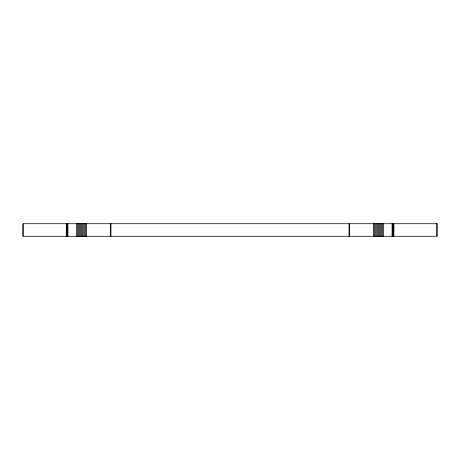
<?xml version="1.0" encoding="UTF-8"?>
<svg xmlns="http://www.w3.org/2000/svg" width="460" height="460" viewBox="0 0 460 460"><rect width="100%" height="100%" fill="white"/><g stroke="black" fill="none" stroke-linecap="round" stroke-linejoin="round"><path stroke-width="0.69" d="M436.931 223.727L436.931 236.273M393.806 223.727L393.806 236.273M393.737 223.727L393.737 236.273M393.524 223.727L393.524 236.273M393.173 223.727L393.173 236.273M392.69 223.727L392.69 236.273M392.081 223.727L392.081 236.273M383.548 223.727L383.548 236.273M382.634 223.727L382.634 236.273M381.656 223.727L381.656 236.273M380.621 223.727L380.621 236.273M379.546 223.727L379.546 236.273M378.453 223.727L378.453 236.273M377.361 223.727L377.361 236.273M376.291 223.727L376.291 236.273M375.256 223.727L375.256 236.273M374.273 223.727L374.273 236.273M373.365 223.727L373.365 236.273M86.635 223.727L86.635 236.273M85.727 223.727L85.727 236.273M84.743 223.727L84.743 236.273M83.709 223.727L83.709 236.273M82.639 223.727L82.639 236.273M81.546 223.727L81.546 236.273M80.454 223.727L80.454 236.273M79.379 223.727L79.379 236.273M78.344 223.727L78.344 236.273M77.366 223.727L77.366 236.273M76.452 223.727L76.452 236.273M67.919 223.727L67.919 236.273M67.309 223.727L67.309 236.273M66.826 223.727L66.826 236.273M66.476 223.727L66.476 236.273M66.263 223.727L66.263 236.273M23.069 223.727L23.069 236.273M110.82 223.727L110.814 236.273L110.82 223.727M437 223.727L23 223.727L23 236.273L437 236.273L437 223.727M349.186 236.273L349.18 223.727L349.18 236.273"/></g></svg>
